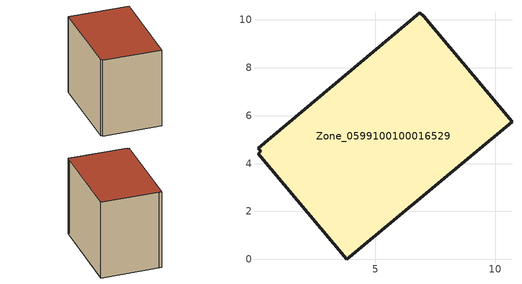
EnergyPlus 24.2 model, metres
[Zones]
Zone_0599100100016529
 floor ground (C_G): 6.85,10.3 7.02,10.14 10.7,5.75 4.04,0.19 3.82,0 0.11,4.41 0.22,4.51 0.11,4.63 z0.37
 wall outside (C_F): 0.11,4.41 3.82,0 4.04,0.19 10.7,5.75 7.02,10.14 6.85,10.3 0.11,4.63 0.22,4.51 0.11,4.41 z0.37:8.33
 roof outside (C_R): 4.04,0.19 10.7,5.75 7.02,10.14 6.85,10.3 0.11,4.63 0.22,4.51 0.11,4.41 3.82,0 z8.33
[BUILDING]
Pand.0599100100016529: North Axis=0; Terrain=City; Loads Convergence Tolerance Value=0.04; Temperature Convergence Tolerance Value=0.4; Solar Distribution=FullExterior; Maximum Number of Warmup Days=25; Minimum Number of Warmup Days=1
[Site:Location]
Rotterdam.The.Hague.AP_ZH_NLD Design_Conditions: Latitude=51.96; Longitude=4.45; Time Zone=1; Elevation=-4.5
[SITE:GROUNDTEMPERATURE:BUILDINGSURFACE]
18, 18, 18, 18, 18, 18, 18, 18, 18, 18, 18, 18
[MATERIAL] Thermal Absorptance=0.9; Solar Absorptance=0.7; Visible Absorptance=0.7
Name | Roughness | Thickness | Conductivity | Density | Specific Heat
G.TC.2015-2018 | MediumSmooth | 0.15 | 0.0428571 | 540 | 1210
F.TC.2015-2018 | Rough | 0.3 | 0.0666667 | 1920 | 840
R.TC.2015-2018 | MediumRough | 0.2 | 0.0333333 | 1500 | 1000
[CONSTRUCTION]
C_G: G.TC.2015-2018
C_F: F.TC.2015-2018
C_R: R.TC.2015-2018
[ZONE]
Zone_0599100100016529: Type=1; Multiplier=1; Ceiling Height=Autocalculate; Volume=Autocalculate; Floor Area=autocalculate; Part of Total Floor Area=Yes
[ZONEINFILTRATION:DESIGNFLOWRATE]
Infil_Zone_0599100100016529: Zone or ZoneList or Space or SpaceList=Zone_0599100100016529; Schedule=AlwaysOn; Design Flow Rate Calculation Method=Flow/Area; Flow Rate per Floor Area=0.0015; Constant Term Coefficient=1; Temperature Term Coefficient=0; Velocity Term Coefficient=0; Velocity Squared Term Coefficient=0
[HVACTEMPLATE:ZONE:IDEALLOADSAIRSYSTEM]
Zone_0599100100016529: Maximum Heating Supply Air Temperature=50; Minimum Cooling Supply Air Temperature=13; Maximum Heating Supply Air Humidity Ratio=0.0156; Minimum Cooling Supply Air Humidity Ratio=0.0077; Heating Limit=NoLimit; Cooling Limit=NoLimit; Dehumidification Control Type=ConstantSensibleHeatRatio; Cooling Sensible Heat Ratio=0.7; Dehumidification Setpoint=60; Humidification Control Type=None; Humidification Setpoint=30; Outdoor Air Method=None; Outdoor Air Flow Rate per Person=0.00944; Outdoor Air Flow Rate per Zone Floor Area=0; Outdoor Air Flow Rate per Zone=0; Demand Controlled Ventilation Type=None; Outdoor Air Economizer Type=NoEconomizer; Heat Recovery Type=None; Sensible Heat Recovery Effectiveness=0.7; Latent Heat Recovery Effectiveness=0.65
[ZONECONTROL:THERMOSTAT]
ThermostatControl_Zone_0599100100016529: Zone or ZoneList=Zone_0599100100016529; Control Type Schedule=DualSetpointControlType; Control 1=Thermostat_Zone_0599100100016529; Temperature Difference Between Cutout And Setpoint=0
[THERMOSTATSETPOINT:DUALSETPOINT]
Thermostat_Zone_0599100100016529: Heating Setpoint Temperature Schedule=HeatingSetpoint_Zone_0599100100016529; Cooling Setpoint Temperature Schedule=CoolingSetpoint_Zone_0599100100016529
[SCHEDULE:COMPACT]
HeatingSetpoint_Zone_0599100100016529: Through: 12/31, For: AllDays, Until: 24:00, 21
CoolingSetpoint_Zone_0599100100016529: Through: 12/31, For: AllDays, Until: 24:00, 24
DualSetpointControlType: Through: 12/31, For: AllDays, Until: 24:00, 4
AlwaysOn: Through: 12/31, For: AllDays, Until: 24:00, 1
